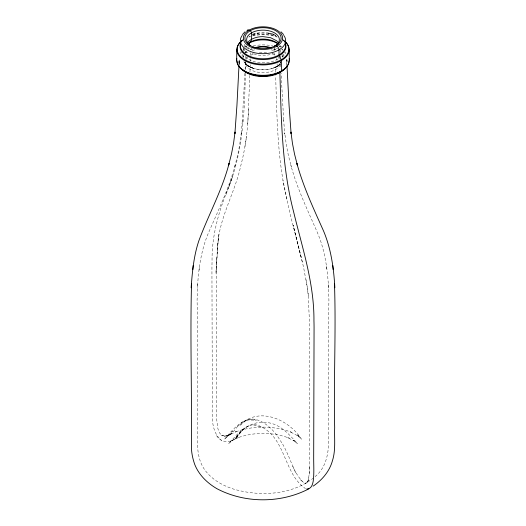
<?xml version="1.0" encoding="UTF-8"?>
<svg xmlns="http://www.w3.org/2000/svg" width="526" height="526" viewBox="0 0 526 526"><rect width="100%" height="100%" fill="white"/><g stroke="black" fill="none" stroke-linecap="round" stroke-linejoin="round"><path stroke-width="0.39" stroke-dasharray="2.63 1.97" d="M244.419 45.933L244.439 44.177M248.857 49.181L248.877 47.485M242.986 58.202L243.051 54.402M245.359 73.364C244.616 111.611 242.92 150.607 228.941 186.717C218.836 210.551 211.61 235.714 212.057 261.823A250.935 144.88 60 0 0 211.939 270.647L212.313 398.399C212.682 412.562 209.381 430.229 221.558 440.604M245.504 69.498L245.767 62.41M250.231 64.737L249.942 72.378M249.83 75.474L247.713 125.149M245.892 59.188L245.984 56.775M250.369 60.99L250.461 58.669M197.776 284.139L197.079 300.096L197.612 325.476L197.612 427.664C197.408 441.906 195.988 457.962 204.962 470.139C211.879 479.508 222.472 485.511 233.399 489.035C259.62 496.761 290.911 495.255 313.266 478.2M248.515 109.237C247.831 128.199 245.76 147.175 240.809 165.539C235.655 189.945 222.557 211.965 218.671 236.68A144.933 83.68 60 0 0 217.803 244.057L215.923 273.454L218.612 234.609L217.074 253.598M245.478 61.996L245.063 70.037M244.892 73.285L242.276 121.184L242.387 119.948L241.164 134.15L241.276 132.848L239.764 144.334L237.627 155.374L234.662 166.913L235.115 165.236C228.79 188.906 217.981 210.933 208.289 233.32C200.985 250.652 198.466 269.404 197.428 288.044M216.817 257.635L216.383 271.83L216.686 418.255A86.606 50.003 60 0 0 216.745 419.912L217.764 427.967A13.847 7.995 60 0 0 218.987 431.714A8.738 5.043 60 0 0 219.861 433.339L221.768 435.245L224.964 436.212L229.362 434.936L236.312 431.563L234.583 432.24C252.677 425.422 273.323 425.422 291.417 432.24L289.688 431.563L299.162 436.547L297.058 435.16L301.687 439.453C289.05 419.439 258.2 405.546 239.527 425.731L246.918 419.761M239.113 63.311L239.139 62.798A23.861 13.775 0 0 1 239.646 59.977M308.368 480.343L306.349 483.019L308.368 480.343L309.255 473.321A86.606 50.003 60 0 0 309.314 471.737L309.61 324.286L308.197 296.243A144.933 83.68 60 0 0 307.329 287.867L303.522 267.024L293.146 225.102L302.529 262.757M309.189 474.32L309.821 464.958M280.654 61.338L280.522 63.041L280.549 62.515A17.549 10.132 0 0 1 263 72.647A17.549 10.132 0 0 1 245.451 62.515L245.478 63.041L245.346 61.338M199.084 270.147L199.426 266.34M246.549 46.965L246.635 45.986M239.264 64.225L239.619 59.767L239.218 63.666M244.958 146.478L246.648 136.096M286.381 65.362L286.88 62.561L286.381 59.767L286.887 63.311M308.795 477.832L308.236 480.199M243.209 50.174L244.044 47.873M280.555 62.39L279.595 64.356L280.266 63.501L278.504 65.342L273.441 68.058L277.623 66.059L277.103 66.381L277.123 63.791M228.941 186.717L232.617 176.328L225.509 195.988M241.447 42.106L242.059 40.975M216.515 435.567C220.802 443.05 231.828 443.681 236.93 436.85C241.822 429.216 250.823 421.306 260.357 426.323C286.19 438.191 283.389 473.485 305.488 488.615M233.196 431.912L237.397 426.665M236.746 436.961L243.124 429.472L236.746 436.961L228.442 443.773C234.925 437.205 240.586 429.209 249.409 425.534M246.595 419.945L256.261 420.156C242.144 416.756 232.426 430.189 224.313 439.453L228.941 435.16L226.837 436.547L229.362 434.936L232.518 431.221L229.362 434.936L224.964 436.212L221.564 435.37L225.884 435.955A32.139 18.555 60 0 0 233.13 431.833M244.741 46.794L245.603 45.782A19.896 11.487 0 0 0 243.525 49.003M226.568 436.804L228.291 434.785M236.93 436.85L235.26 438.599C242.453 427.178 255.347 420.031 268.786 422.766C281.094 424.982 289.681 434.963 297.558 443.773L293.344 440.229L295.816 441.866L287.222 437.343L289.28 438.145C272.547 431.846 253.453 431.846 236.72 438.145L238.778 437.343L229.967 441.413M241.506 40.87L241.69 40.699A25.859 14.932 0 0 1 242.637 39.956M315.081 476.641C329.565 464.931 329.217 444.529 328.388 427.664L328.388 325.476L328.921 300.096L328.224 284.139M241.69 40.699L244.09 38.845M230.026 434.548L231.631 433.457M242.401 40.476L241.381 41.153L242.631 40.344M277.149 66.375L280.503 63.81A20.014 11.552 0 0 1 261.014 69.702A19.817 11.44 0 0 1 244.117 61.805M243.354 421.444L248.956 419.294A36.353 20.987 60 0 1 263 422.463A36.353 20.987 60 0 1 277.044 435.508L282.646 444.122M288.603 456.226L292.804 466.332A32.139 18.555 60 0 0 300.122 478.805C301.746 480.356 303.463 483.657 306.139 483.144A8.738 5.043 60 0 0 306.993 482.506A13.847 7.995 60 0 0 308.216 480.179M252.434 34.591L258.371 33.309L253.94 34.118M305.922 483.269L305.264 483.276M253.335 424.844L263 427.664M275.828 35.308L267.629 33.309L272.06 34.118L277.077 35.893M253.289 68.308L247.634 65.605L243.932 61.706A20.014 11.552 0 0 0 261.014 69.702A19.817 11.44 0 0 0 280.325 63.889M251.658 67.722L252.559 68.058L247.785 65.665L248.555 66.151L245.734 63.501L246.405 64.356L245.445 62.39M253.894 53.908L258.233 55.098L263 55.506A16.359 9.442 0 0 0 273.625 53.244M253.111 53.586L252.375 53.244M250.304 67.118L251.02 67.446M281.91 38.845L285.611 41.916M300.28 479.699L303.515 482.362M284.494 40.87L284.31 40.699A25.859 14.932 0 0 0 283.363 39.956M297.709 434.785L299.432 436.804M242.775 50.351A26.339 15.208 0 0 1 244.38 49.345L244.38 49.345A1.256 0.723 60 0 0 244.695 50.332L245.806 52.035A1.256 0.723 60 0 1 246.069 52.62A17.851 10.303 0 0 1 245.175 49.917M283.941 40.975L284.553 42.106M276.558 58.485L277.077 60.345M292.804 466.332L295.974 473.393M282.475 49.003L282.791 50.174M301.102 256.964L290.227 214.575L282.942 180.352M286.801 199.19C277.241 158.694 276.998 116.91 275.631 75.573M239.12 62.561L239.619 65.362M328.572 288.044C327.534 269.404 325.015 250.652 317.711 233.32C308.019 210.933 297.21 188.906 290.885 165.236L291.338 166.913L288.373 155.374L286.236 144.334L284.724 132.848L284.836 134.15L283.613 119.948L283.724 121.184L281.108 73.285M306.066 279.576L308.65 295.98M279.332 45.716L279.451 46.965M326.574 266.34L326.916 270.147M280.772 66.789L280.522 61.996M275.506 72.338L275.407 69.682A6.292 3.629 60 0 1 277.011 66.427M282.949 54.402L283.001 57.439M274.565 48.767L274.565 50.555M246.418 59.201A17.549 10.132 0 0 1 247.864 57.387M250.869 55.197A17.549 10.132 0 0 1 253.756 53.908M259.403 52.6A17.549 10.132 0 0 1 266.597 52.6M272.244 53.908A17.549 10.132 0 0 1 275.131 55.197M278.136 57.387A17.549 10.132 0 0 1 279.431 58.965M282.686 444.102A78.144 45.118 60 0 1 288.57 456.233M237.43 426.704A78.144 45.118 60 0 1 243.314 421.372M281.259 55.92A19.896 11.487 0 0 1 263 62.844A19.896 11.487 0 0 1 244.741 55.92M243.091 57.005A20.014 11.552 0 0 1 243.413 55.835M245.497 52.593A20.014 11.552 0 0 1 246.51 51.653M250.179 49.332A20.014 11.552 0 0 1 251.658 48.681M274.342 48.681A20.014 11.552 0 0 1 275.821 49.332M282.587 55.835A20.014 11.552 0 0 1 282.909 57.005M243.288 57.156A19.817 11.44 0 0 1 243.604 55.993M245.675 52.784A19.817 11.44 0 0 1 246.674 51.85M250.304 49.549A19.817 11.44 0 0 1 251.77 48.911M274.23 48.911A19.817 11.44 0 0 1 275.696 49.549M282.396 55.993A19.817 11.44 0 0 1 282.712 57.156M280.825 49.917A17.851 10.303 0 0 1 280.075 52.39M245.53 47.274A17.851 10.303 0 0 1 246.135 46.012M279.865 46.012A17.851 10.303 0 0 1 280.47 47.274M279.359 46.064A16.359 9.442 0 0 1 279.319 46.676M247.292 48.701A16.359 9.442 0 0 1 246.641 46.064M250.159 52.666A6.292 3.629 60 0 1 250.593 55.21M274.986 55.171A6.292 3.629 60 0 1 274.585 53.205M286.354 59.977A23.861 13.775 0 0 1 286.736 64.225M242.138 56.111A23.861 13.775 0 0 1 243.341 54.993M246.641 52.771A23.861 13.775 0 0 1 247.713 52.225M252.112 50.542A23.861 13.775 0 0 1 255.005 49.819M270.995 49.819A23.861 13.775 0 0 1 273.888 50.542M282.659 54.993A23.861 13.775 0 0 1 283.862 56.111M241.421 41.725A22.644 13.078 0 0 1 242.216 40.495M252.664 34.052A22.644 13.078 0 0 1 273.987 34.256M283.784 40.495A22.644 13.078 0 0 1 284.579 41.725M249.035 36.596A25.859 14.932 0 0 1 250.448 36.103M252.73 35.459A25.859 14.932 0 0 1 276.965 36.596M241.138 42.336A22.947 13.249 0 0 1 241.94 41.094M252.526 34.565A22.947 13.249 0 0 1 275.999 35.439M284.06 41.094A22.947 13.249 0 0 1 284.862 42.336M241.447 41.252A26.162 15.103 0 0 1 242.407 40.495M248.87 37.103A26.162 15.103 0 0 1 250.304 36.603M252.611 35.952A26.162 15.103 0 0 1 277.13 37.103M283.593 40.495A26.162 15.103 0 0 1 284.553 41.252M239.968 52.718A26.339 15.208 0 0 1 240.836 51.883M246.76 48.122A26.339 15.208 0 0 1 248.075 47.564M253.151 45.992A26.339 15.208 0 0 1 272.849 45.992M281.62 49.345A26.339 15.208 0 0 1 282.705 50.009M285.164 51.883A26.339 15.208 0 0 1 286.032 52.718M240.369 53.645A25.886 14.945 0 0 1 241.671 52.429M243.13 51.324A25.886 14.945 0 0 1 244.695 50.332M248.331 48.589A25.886 14.945 0 0 1 249.725 48.07M276.275 48.07A25.886 14.945 0 0 1 277.669 48.589M284.329 52.429A25.886 14.945 0 0 1 285.631 53.645M238.817 63.409A24.314 14.038 0 0 1 239.205 59.083M241.743 55.151A24.314 14.038 0 0 1 242.539 54.382M244.334 52.968A24.314 14.038 0 0 1 247.424 51.186M251.204 49.687A24.314 14.038 0 0 1 252.618 49.266M273.382 49.266A24.314 14.038 0 0 1 274.796 49.687M283.461 54.382A24.314 14.038 0 0 1 284.257 55.151M286.795 59.083A24.314 14.038 0 0 1 287.183 63.409M281.259 46.794L280.397 45.782A19.896 11.487 0 0 1 281.259 46.794"/><path stroke-width="0.79" d="M248.916 44.513L248.93 43.237L250.376 42.1A6.292 3.629 60 0 0 251.435 39.391L251.435 32.901A1.762 1.019 60 0 0 250.192 30.745L249.12 30.133A3.018 1.742 60 0 0 247.023 30.935M236.661 60.096L236.838 49.812M191.53 283.501C190.07 338.284 191.99 393.211 191.405 448.047C191.661 453.622 192.845 459.086 194.692 464.34C198.802 474.866 207.231 483.032 216.85 488.661C244.912 503.474 280.68 503.494 308.815 488.858M238.988 65.75L236.924 105.562L234.892 133.709L235.043 132.033L233.557 143.296L231.466 154.079L228.567 165.401L229.112 163.369C222.136 190.313 208.48 214.753 198.874 240.717C193.759 255.906 192.273 271.889 191.142 287.788M192.818 269.674L193.193 265.492M242.407 34.558L244.998 31.803M313.115 486.162C322.09 480.054 329.585 471.316 332.452 460.691C335.871 450.026 334.227 438.645 334.674 427.664C333.602 379.627 336.127 331.492 334.47 283.501M306.776 488.983C311.773 489.358 313.062 483.177 313.443 479.344C314.16 471.894 313.634 464.399 313.687 456.923L314.061 329.605A250.935 144.88 60 0 0 313.943 320.65C314.239 283.297 302.226 247.693 293.607 211.8C281.785 166.492 281.344 119.534 279.891 73.061L279.871 72.542A1.256 0.723 60 0 1 280.194 71.891L281.305 71.464A1.256 0.723 60 0 0 281.62 70.846L281.495 60.49A1.256 0.723 60 0 0 281.285 59.721L279.227 55.723A1.256 0.723 60 0 1 279.017 54.934L279.017 49.852A3.018 1.742 60 0 0 276.88 46.157L275.808 45.538A1.762 1.019 60 0 0 274.585 46.012M280.996 31.803L283.593 34.558M334.858 287.788C333.793 268.451 331.117 249.022 323.575 231.045C313.7 208.894 303.311 186.835 296.888 163.369L297.433 165.401L294.534 154.079L292.443 143.296L290.957 132.033L291.108 133.709L289.076 105.562L287.012 65.75M332.807 265.492L333.182 269.674M289.162 49.812L289.339 60.096M248.055 43.75A17.851 10.303 0 0 1 263 39.082C268.135 39.134 273.546 40.232 277.649 43.5A17.851 10.303 0 0 1 277.945 43.75M247.726 44A19.896 11.487 0 0 1 278.274 44M256.99 47.432A19.817 11.44 0 0 1 269.01 47.432M255.051 47.596A20.014 11.552 0 0 1 270.949 47.596M247.476 43.086A16.359 9.442 0 0 1 263 36.623L270.588 37.701L276.42 40.666A16.359 9.442 0 0 1 278.524 43.086M283.481 69.866A23.861 13.775 0 0 1 242.519 69.866M285.526 44.335A22.644 13.078 0 0 1 263 58.761A22.644 13.078 0 0 1 240.474 44.335M285.611 41.916A25.859 14.932 0 0 1 263 64.093A25.859 14.932 0 0 1 240.389 41.916M285.46 43.638A22.947 13.249 0 0 1 263 59.602A22.947 13.249 0 0 1 240.54 43.638M285.874 42.481A26.162 15.103 0 0 1 263 64.915A26.162 15.103 0 0 1 240.126 42.481M289.195 58.524A26.339 15.208 0 0 1 263 75.303A26.339 15.208 0 0 1 236.805 58.524M288.886 60.898A25.886 14.945 0 0 1 263 75.843A25.886 14.945 0 0 1 237.114 60.898M283.034 69.919A24.314 14.038 0 0 1 242.966 69.919M283.784 35.413A22.644 13.078 0 0 1 263 53.685A22.644 13.078 0 0 1 242.216 35.413M250.442 45.631A16.359 9.442 0 0 1 251.79 32.704A16.359 9.442 0 0 1 274.21 32.704A16.359 9.442 0 0 1 275.558 45.631M252.756 47.807A19.626 11.329 0 0 0 282.62 38.431A19.626 11.329 0 0 0 253.624 28.187A19.626 11.329 0 0 0 252.756 47.807M253.545 47.064A18.114 10.461 0 0 0 281.108 38.411A18.114 10.461 0 0 0 254.347 28.956A18.114 10.461 0 0 0 253.545 47.064"/></g></svg>
